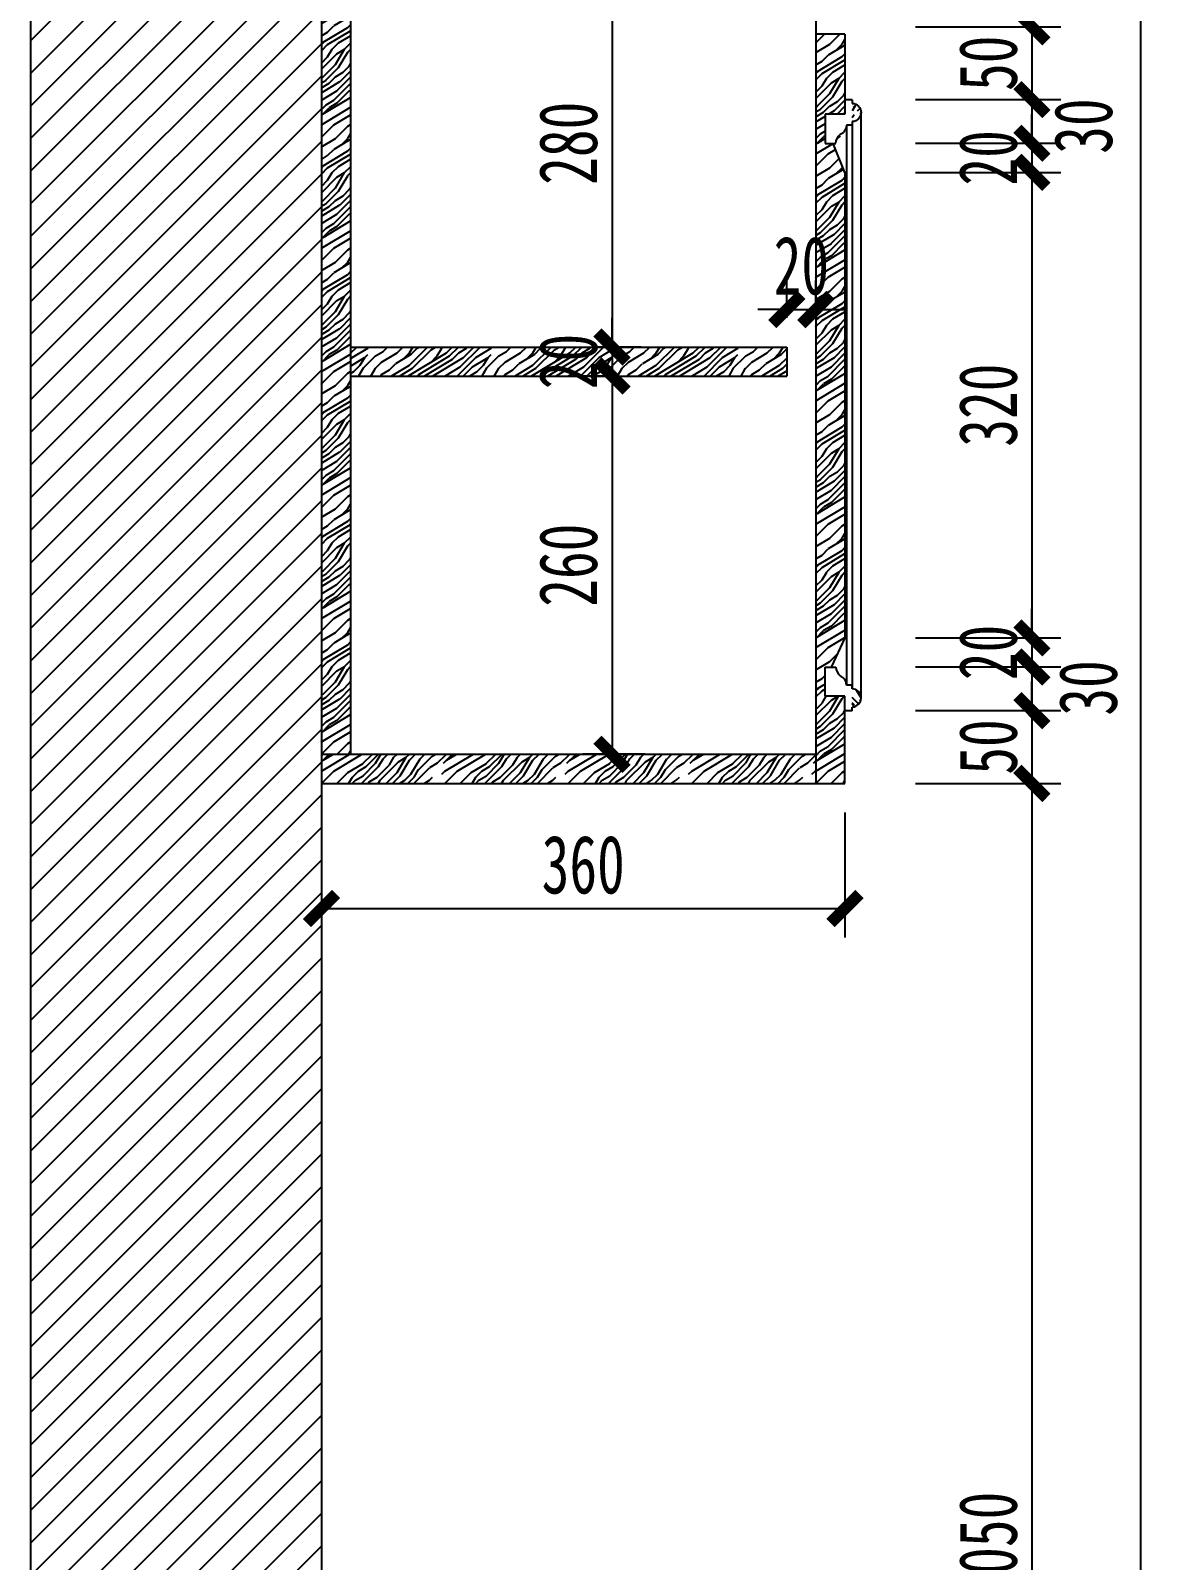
# Model space of a CAD drawing. Header units: millimetres. Extents: x 3104083 to 3173399, y -3165492 to -3044687.
# Drawn here: x 3141742 to 3142525, y -3049463 to -3048411 of the extents above; entities that cross this region are included whole.
import ezdxf

# ---------------------------------------------------------------- set-up
doc = ezdxf.new("R2010")
doc.units = ezdxf.units.MM
doc.header["$LTSCALE"] = 500
doc.header["$MEASUREMENT"] = 0
doc.header["$PDMODE"] = 2
doc.linetypes.add('AUDIT_D_050706142524-0', pattern=[0])
doc.layers.get('0').update_dxf_attribs({"linetype": 'CONTINUOUS'})
doc.layers.get('DEFPOINTS').update_dxf_attribs({"linetype": 'CONTINUOUS'})
for name, color, linetype in [('A-土建墙（含管井、立管）', 6, 'CONTINUOUS'), ('D-节点填充', 250, 'CONTINUOUS'), ('D-造型粗线', 4, 'CONTINUOUS'), ('D-造型细线', 146, 'CONTINUOUS'), ('E-立面造型线', 3, 'CONTINUOUS'), ('IDT-35Heavy', 100, 'CONTINUOUS'), ('IDT-HATCH', 250, 'AUDIT_D_050706142524-0'), ('W-尺寸', 5, 'CONTINUOUS')]:
    doc.layers.add(name, color=color, linetype=linetype)
doc.styles.add('DIM', font='SimSun.ttf', dxfattribs={"width": 0.7})
doc.dimstyles.new('20', dxfattribs={"dimscale": 20, "dimtxt": 2, "dimasz": 1, "dimexe": 1, "dimexo": 1, "dimgap": 0.5, "dimtad": 1, "dimdec": 0, "dimzin": 0, "dimdsep": 46, "dimtxsty": 'DIM', "dimblk": 'ARCHTICK', "dimcen": 0, "dimclrd": 5, "dimclre": 5, "dimclrt": 35, "dimadec": 0, "dimazin": 0, "dimtfac": 0.5, "dimtdec": 0, "dimtix": 1, "dimtmove": 2, "dimatfit": 2, "dimldrblk": 'A', "dimfxl": 0, "dimtolj": 1, "dimtzin": 0, "dimlwd": -1, "dimlwe": -1, "dimarcsym": 0})

# ---------------------------------------------------------------- blocks, each defined once
blk = doc.blocks.new('mx11')
at = {"layer": 'IDT-HATCH'}
h = blk.add_hatch(dxfattribs=at)
h.set_pattern_fill('木纹02', color=256, scale=25, angle=45, style=0, pattern_type=2)
h.set_pattern_definition([(225, (-100996.08, -23599.03), (35.35534, -35.35534), [10, -15, 5, -20]), (225, (-101019.946, -23624.664), (35.35534, -35.35534), [10, -40]), (225, (-101014.643, -23622.897), (35.35534, -35.35534), [5, -45]), (225, (-100994.313, -23604.335), (35.35534, -35.35534), [2.5, -35, 2.5, -10]), (225, (-101004.92, -23618.477), (35.35534, -35.35534), [10, -15, 2.5, -22.5]), (225, (-100995.197, -23610.52), (35.35534, -35.35534), [7.5, -42.5]), (225, (-101003.15, -23620.245), (35.35534, -35.35534), [15, -35]), (225, (-100991.66, -23610.52), (35.35534, -35.35534), [10, -40]), (225, (-101004.92, -23625.55), (35.35534, -35.35534), [25, -25]), (225, (-100992.546, -23616.71), (35.35534, -35.35534), [5, -15, 10, -20]), (225, (-101016.41, -23642.34), (35.35534, -35.35534), [10, -40]), (225, (-101008.455, -23636.155), (35.35534, -35.35534), [5, -45]), (225, (-101000.5, -23629.97), (35.35534, -35.35534), [5, -45]), (225, (-100981.94, -23613.174), (35.35534, -35.35534), [10, -40]), (225, (-100998.733, -23631.735), (35.35534, -35.35534), [10, -40]), (225, (-100996.965, -23633.503), (35.35534, -35.35534), [10, -10, 10, -20]), (225, (-100988.126, -23628.2), (35.35534, -35.35534), [5, -25, 10, -10]), (225, (-100994.313, -23636.155), (35.35534, -35.35534), [15, -35]), (225, (-100992.546, -23637.923), (35.35534, -35.35534), [10, -40]), (225, (-100977.52, -23624.664), (35.35534, -35.35534), [15, -20, 5, -10]), (225, (-100975.75, -23626.43), (35.35534, -35.35534), [25, -25]), (225, (-100996.08, -23648.53), (35.35534, -35.35534), [5, -45]), (225, (-100984.59, -23638.807), (35.35534, -35.35534), [10, -40]), (225, (-100976.636, -23632.62), (35.35534, -35.35534), [5, -20, 5, -20]), (225, (-100972.216, -23629.97), (35.35534, -35.35534), [5, -15, 10, -20]), (225, (-100978.403, -23637.923), (35.35534, -35.35534), [5, -25, 5, -15]), (225, (-100984.59, -23645.88), (35.35534, -35.35534), [15, -35]), (225, (-100968.68, -23633.503), (35.35534, -35.35534), [10, -40]), (225, (-100985.475, -23652.065), (35.35534, -35.35534), [5, -45]), (225, (-100991.66, -23660.02), (35.35534, -35.35534), [5, -45]), (239.0362, (-101018.178, -23626.432), (-35.3553605, -35.3553154), [5.15, -201.005275]), (239.0362, (-101013.759, -23637.923), (-35.3553605, -35.3553154), [5.15, -201.005275]), (239.0362, (-100989.01, -23655.6), (-35.3553605, -35.3553154), [5.15, -201.005275]), (239.0362, (-100991.662, -23631.735), (-35.3553605, -35.3553154), [5.15, -201.005275]), (239.0362, (-100993.43, -23644.11), (-35.3553605, -35.3553154), [5.15, -201.005275]), (239.0362, (-100999.617, -23644.994), (-35.3553605, -35.3553154), [5.15, -201.005275]), (239.0362, (-100975.752, -23633.503), (-35.3553605, -35.3553154), [5.15, -201.005275]), (239.0362, (-100991.662, -23645.878), (-35.3553605, -35.3553154), [5.15, -201.005275]), (239.0362, (-101011.991, -23639.69), (-35.3553605, -35.3553154), [10.3, -195.855275]), (239.0362, (-101005.804, -23638.807), (-35.3553605, -35.3553154), [10.3, -195.855275]), (239.0362, (-101004.036, -23640.574), (-35.3553605, -35.3553154), [10.3, -195.855275]), (30.9638, (-101004.92, -23618.477), (35.3553154, 35.3553605), [5.15, -10.3, 5.15, -185.555275]), (30.9638, (-100992.546, -23616.71), (35.3553154, 35.3553605), [5.15, -201.005275]), (30.9638, (-100976.636, -23632.619), (35.3553154, 35.3553605), [10.3, -195.855275]), (59.0362, (-101019.946, -23624.664), (35.3553605, 35.3553154), [5.15, -201.005275]), (210.9638, (-101027.017, -23631.735), (-35.3553154, -35.3553605), [5.15, -201.005275]), (210.9638, (-101004.036, -23633.503), (-35.3553154, -35.3553605), [5.15, -201.005275]), (210.9638, (-101004.92, -23646.762), (-35.3553154, -35.3553605), [5.15, -201.005275]), (210.9638, (-100988.126, -23635.271), (-35.3553154, -35.3553605), [5.15, -201.005275]), (210.9638, (-100980.171, -23636.155), (-35.3553154, -35.3553605), [5.15, -201.005275]), (210.9638, (-100981.939, -23641.458), (-35.3553154, -35.3553605), [5.15, -201.005275]), (210.9638, (-100988.126, -23635.271), (-35.3553154, -35.3553605), [5.15, -201.005275]), (210.9638, (-100993.43, -23651.181), (-35.3553154, -35.3553605), [20.6, -185.555275]), (210.9638, (-100996.081, -23606.103), (-35.3553154, -35.3553605), [20.6, -185.555275]), (210.9638, (-100996.965, -23612.29), (-35.3553154, -35.3553605), [20.6, -185.555275]), (210.9638, (-100998.733, -23617.593), (-35.3553154, -35.3553605), [5.15, -10.3, 10.3, -180.405275]), (210.9638, (-100996.081, -23620.245), (-35.3553154, -35.3553605), [10.3, -10.3, 10.3, -175.255275]), (210.9638, (-100989.01, -23620.245), (-35.3553154, -35.3553605), [20.6, -185.555275]), (210.9638, (-100982.823, -23619.361), (-35.3553154, -35.3553605), [20.6, -185.555275]), (210.9638, (-100981.055, -23621.129), (-35.3553154, -35.3553605), [20.6, -185.555275]), (210.9638, (-100995.197, -23656.484), (-35.3553154, -35.3553605), [5.15, -201.005275]), (210.9638, (-100995.197, -23663.555), (-35.3553154, -35.3553605), [10.3, -195.855275]), (210.9638, (-100975.752, -23640.574), (-35.3553154, -35.3553605), [10.3, -195.855275]), (210.9638, (-101003.152, -23606.103), (-35.3553154, -35.3553605), [20.6, -185.555275]), (210.9638, (-100999.617, -23652.065), (-35.3553154, -35.3553605), [15.45, -190.705275]), (210.9638, (-101005.804, -23652.949), (-35.3553154, -35.3553605), [30.9, -175.255275])])
edge = h.paths.add_edge_path()
edge.add_line((0, 12.6), (0, -0.9))
edge = h.paths.add_edge_path()
edge.add_arc((-8.3, 8.5), 5.15, 94.9244, 139.3329, ccw=False)
edge = h.paths.add_edge_path()
edge.add_line((0, -0.9), (-20, -0.9))
edge = h.paths.add_edge_path(flags=16)
edge.add_line((-19.2, 6.5), (-20, 6.4))
edge = h.paths.add_edge_path()
edge.add_line((-20, -0.9), (-20, 6.4))
edge = h.paths.add_edge_path()
edge.add_arc((-20.3, 14.7), 8.27, 272.3636, 326.2669, ccw=False)
edge = h.paths.add_edge_path()
edge.add_arc((38.6, -25.5), 63.1, 143.7126, 145.6801)
edge = h.paths.add_edge_path()
edge.add_line((10, 12.6), (0, 12.6))
edge = h.paths.add_edge_path()
edge.add_arc((1.2, 17.4), 6.26, 2.3388, 177.6612, ccw=False)
edge = h.paths.add_edge_path()
edge.add_line((-5, 17.6), (-8.8, 17.6))
edge = h.paths.add_edge_path()
edge.add_line((-8.8, 17.6), (-8.8, 13.6))
edge = h.paths.add_edge_path()
edge.add_line((10, 17.6), (10, 12.6))
edge = h.paths.add_edge_path()
edge.add_line((10, 17.6), (7.5, 17.6))
at = {"layer": 'IDT-35Heavy'}
for p, q in [((-5, 17.6), (-7.5, 17.6)), ((-7.5, 17.6), (-7.5, 13.6)), ((0, 12.6), (0, -0.9)), ((10, 12.6), (0, 12.6)), ((10, 17.6), (7.5, 17.6)), ((10, 17.6), (10, 12.6)), ((-20, -0.9), (-20, 6.4)), ((0, -0.9), (-20, -0.9))]:
    blk.add_line(p, q, dxfattribs=at)
for centre, radius, start, end in [((1.2, 17.4), 6.26, 2.3383, 177.6617), ((-95.1, 67.5), 99.8, 324.4029, 325.8996), ((-7.9, 7.6), 6.01, 86.2037, 139.2096), ((-20.3, 14.7), 8.29, 272.2828, 320.4186)]:
    blk.add_arc(centre, radius, start, end, dxfattribs=at)
blk = doc.blocks.new('_ArchTick')
at = {"color": 0, "linetype": 'ByBlock', "const_width": 0.4}
blk.add_lwpolyline([(-0.5, -0.5), (0.5, 0.5)], dxfattribs=at)
blk = doc.blocks.new('*D1083')
at = {"layer": 'DEFPOINTS', "color": 0, "ltscale": 100}
for p in [(3142306, -3048328.5), (3142309.4, -3048408.5), (3142430.9, -3048408.5)]:
    blk.add_point(p, dxfattribs=at)
at = {"layer": 'W-尺寸', "color": 5, "ltscale": 100}
for p, q in [((3142350.9, -3048328.5), (3142450.9, -3048328.5)), ((3142430.9, -3048328.5), (3142430.9, -3048408.5)), ((3142350.9, -3048408.5), (3142450.9, -3048408.5))]:
    blk.add_line(p, q, dxfattribs=at)
at = {"layer": 'W-尺寸', "color": 5, "ltscale": 100, "xscale": 20, "yscale": 20, "zscale": 20}
for p, rotation in [((3142430.9, -3048328.5), 90), ((3142430.9, -3048408.5), 270)]:
    blk.add_blockref('_ArchTick', p, dxfattribs=dict(at, rotation=rotation))
at = {"layer": 'W-尺寸', "color": 35, "ltscale": 100, "insert": (3142400.9, -3048368.5), "char_height": 40, "attachment_point": 5, "rotation": 90, "style": 'DIM'}
blk.add_mtext('\\A1;80', dxfattribs=at)
blk = doc.blocks.new('A')
for p, q in [((-1.435, 1.148), (-1.09, 1.437)), ((-1.435, 1.148), (-0.369, 0)), ((-1.09, 1.437), (0, 0)), ((-0.369, 0), (-2.127, 0)), ((-1.435, -1.148), (-0.369, 0)), ((-1.09, -1.437), (0, 0)), ((-1.435, -1.148), (-1.09, -1.437))]:
    blk.add_line(p, q)
for points in [[(-1.435, 1.148), (-1.09, 1.437), (-0.369, 0), (0, 0)], [(-1.435, -1.148), (-1.09, -1.437), (-0.369, 0), (0, 0)]]:
    blk.add_solid(points)
blk = doc.blocks.new('*D1084')
at = {"layer": 'DEFPOINTS', "color": 0, "ltscale": 100}
for p in [(3142309.4, -3048408.5), (3142302.4, -3048458.5), (3142430.9, -3048458.5)]:
    blk.add_point(p, dxfattribs=at)
at = {"layer": 'W-尺寸', "color": 5, "ltscale": 100}
for p, q in [((3142430.9, -3048408.5), (3142430.9, -3048388.5)), ((3142350.9, -3048408.5), (3142450.9, -3048408.5)), ((3142430.9, -3048408.5), (3142430.9, -3048458.5)), ((3142350.9, -3048458.5), (3142450.9, -3048458.5)), ((3142430.9, -3048458.5), (3142430.9, -3048478.5))]:
    blk.add_line(p, q, dxfattribs=at)
at = {"layer": 'W-尺寸', "color": 5, "ltscale": 100, "xscale": 20, "yscale": 20, "zscale": 20}
for p, rotation in [((3142430.9, -3048408.5), 270), ((3142430.9, -3048458.5), 90)]:
    blk.add_blockref('_ArchTick', p, dxfattribs=dict(at, rotation=rotation))
at = {"layer": 'W-尺寸', "color": 35, "ltscale": 100, "insert": (3142400.9, -3048433.5), "char_height": 40, "attachment_point": 5, "rotation": 90, "style": 'DIM'}
blk.add_mtext('\\A1;50', dxfattribs=at)
blk = doc.blocks.new('*D1085')
at = {"layer": 'DEFPOINTS', "color": 0, "ltscale": 100}
for p in [(3142302.4, -3048458.5), (3142296.2, -3048488.5), (3142430.9, -3048488.5)]:
    blk.add_point(p, dxfattribs=at)
at = {"layer": 'W-尺寸', "color": 5, "ltscale": 100}
for p, q in [((3142350.9, -3048458.5), (3142450.9, -3048458.5)), ((3142430.9, -3048458.5), (3142430.9, -3048488.5)), ((3142350.9, -3048488.5), (3142450.9, -3048488.5))]:
    blk.add_line(p, q, dxfattribs=at)
at = {"layer": 'W-尺寸', "color": 5, "ltscale": 100, "xscale": 20, "yscale": 20, "zscale": 20}
for p, rotation in [((3142430.9, -3048458.5), 90), ((3142430.9, -3048488.5), 270)]:
    blk.add_blockref('_ArchTick', p, dxfattribs=dict(at, rotation=rotation))
at = {"layer": 'W-尺寸', "color": 35, "ltscale": 100, "insert": (3142466.4, -3048476.7), "char_height": 40, "attachment_point": 5, "rotation": 90, "style": 'DIM'}
blk.add_mtext('\\A1;30', dxfattribs=at)
blk = doc.blocks.new('*D1086')
at = {"layer": 'DEFPOINTS', "color": 0, "ltscale": 100}
for p in [(3142296.2, -3048488.5), (3142302.4, -3048508.5), (3142430.9, -3048508.5)]:
    blk.add_point(p, dxfattribs=at)
at = {"layer": 'W-尺寸', "color": 5, "ltscale": 100}
for p, q in [((3142430.9, -3048488.5), (3142430.9, -3048468.5)), ((3142350.9, -3048488.5), (3142450.9, -3048488.5)), ((3142430.9, -3048488.5), (3142430.9, -3048508.5)), ((3142350.9, -3048508.5), (3142450.9, -3048508.5)), ((3142430.9, -3048508.5), (3142430.9, -3048528.5))]:
    blk.add_line(p, q, dxfattribs=at)
at = {"layer": 'W-尺寸', "color": 5, "ltscale": 100, "xscale": 20, "yscale": 20, "zscale": 20}
for p, rotation in [((3142430.9, -3048488.5), 270), ((3142430.9, -3048508.5), 90)]:
    blk.add_blockref('_ArchTick', p, dxfattribs=dict(at, rotation=rotation))
at = {"layer": 'W-尺寸', "color": 35, "ltscale": 100, "insert": (3142400.9, -3048498.5), "char_height": 40, "attachment_point": 5, "rotation": 90, "style": 'DIM'}
blk.add_mtext('\\A1;20', dxfattribs=at)
blk = doc.blocks.new('*D1087')
at = {"layer": 'DEFPOINTS', "color": 0, "ltscale": 100}
for p in [(3142302.4, -3048508.5), (3142302.4, -3048828.5), (3142430.9, -3048828.5)]:
    blk.add_point(p, dxfattribs=at)
at = {"layer": 'W-尺寸', "color": 5, "ltscale": 100}
for p, q in [((3142350.9, -3048508.5), (3142450.9, -3048508.5)), ((3142430.9, -3048508.5), (3142430.9, -3048828.5)), ((3142350.9, -3048828.5), (3142450.9, -3048828.5))]:
    blk.add_line(p, q, dxfattribs=at)
at = {"layer": 'W-尺寸', "color": 5, "ltscale": 100, "xscale": 20, "yscale": 20, "zscale": 20}
for p, rotation in [((3142430.9, -3048508.5), 90), ((3142430.9, -3048828.5), 270)]:
    blk.add_blockref('_ArchTick', p, dxfattribs=dict(at, rotation=rotation))
at = {"layer": 'W-尺寸', "color": 35, "ltscale": 100, "insert": (3142400.9, -3048668.5), "char_height": 40, "attachment_point": 5, "rotation": 90, "style": 'DIM'}
blk.add_mtext('\\A1;320', dxfattribs=at)
blk = doc.blocks.new('*D1088')
at = {"layer": 'DEFPOINTS', "color": 0, "ltscale": 100}
for p in [(3142302.4, -3048828.5), (3142288.9, -3048848.5), (3142430.9, -3048848.5)]:
    blk.add_point(p, dxfattribs=at)
at = {"layer": 'W-尺寸', "color": 5, "ltscale": 100}
for p, q in [((3142430.9, -3048828.5), (3142430.9, -3048808.5)), ((3142350.9, -3048828.5), (3142450.9, -3048828.5)), ((3142430.9, -3048828.5), (3142430.9, -3048848.5)), ((3142350.9, -3048848.5), (3142450.9, -3048848.5)), ((3142430.9, -3048848.5), (3142430.9, -3048868.5))]:
    blk.add_line(p, q, dxfattribs=at)
at = {"layer": 'W-尺寸', "color": 5, "ltscale": 100, "xscale": 20, "yscale": 20, "zscale": 20}
for p, rotation in [((3142430.9, -3048828.5), 270), ((3142430.9, -3048848.5), 90)]:
    blk.add_blockref('_ArchTick', p, dxfattribs=dict(at, rotation=rotation))
at = {"layer": 'W-尺寸', "color": 35, "ltscale": 100, "insert": (3142400.9, -3048838.5), "char_height": 40, "attachment_point": 5, "rotation": 90, "style": 'DIM'}
blk.add_mtext('\\A1;20', dxfattribs=at)
blk = doc.blocks.new('*D1089')
at = {"layer": 'DEFPOINTS', "color": 0, "ltscale": 100}
for p in [(3142288.9, -3048848.5), (3142302.4, -3048878.5), (3142430.9, -3048878.5)]:
    blk.add_point(p, dxfattribs=at)
at = {"layer": 'W-尺寸', "color": 5, "ltscale": 100}
for p, q in [((3142350.9, -3048848.5), (3142450.9, -3048848.5)), ((3142430.9, -3048848.5), (3142430.9, -3048878.5)), ((3142350.9, -3048878.5), (3142450.9, -3048878.5))]:
    blk.add_line(p, q, dxfattribs=at)
at = {"layer": 'W-尺寸', "color": 5, "ltscale": 100, "xscale": 20, "yscale": 20, "zscale": 20}
for p, rotation in [((3142430.9, -3048848.5), 90), ((3142430.9, -3048878.5), 270)]:
    blk.add_blockref('_ArchTick', p, dxfattribs=dict(at, rotation=rotation))
at = {"layer": 'W-尺寸', "color": 35, "ltscale": 100, "insert": (3142469.7, -3048862.9), "char_height": 40, "attachment_point": 5, "rotation": 90, "style": 'DIM'}
blk.add_mtext('\\A1;30', dxfattribs=at)
blk = doc.blocks.new('*D1090')
at = {"layer": 'DEFPOINTS', "color": 0, "ltscale": 100}
for p in [(3142302.4, -3048878.5), (3142302.4, -3048928.5), (3142430.9, -3048928.5)]:
    blk.add_point(p, dxfattribs=at)
at = {"layer": 'W-尺寸', "color": 5, "ltscale": 100}
for p, q in [((3142430.9, -3048878.5), (3142430.9, -3048858.5)), ((3142350.9, -3048878.5), (3142450.9, -3048878.5)), ((3142430.9, -3048878.5), (3142430.9, -3048928.5)), ((3142350.9, -3048928.5), (3142450.9, -3048928.5)), ((3142430.9, -3048928.5), (3142430.9, -3048948.5))]:
    blk.add_line(p, q, dxfattribs=at)
at = {"layer": 'W-尺寸', "color": 5, "ltscale": 100, "xscale": 20, "yscale": 20, "zscale": 20}
for p, rotation in [((3142430.9, -3048878.5), 270), ((3142430.9, -3048928.5), 90)]:
    blk.add_blockref('_ArchTick', p, dxfattribs=dict(at, rotation=rotation))
at = {"layer": 'W-尺寸', "color": 35, "ltscale": 100, "insert": (3142400.9, -3048903.5), "char_height": 40, "attachment_point": 5, "rotation": 90, "style": 'DIM'}
blk.add_mtext('\\A1;50', dxfattribs=at)
blk = doc.blocks.new('*D1091')
at = {"layer": 'DEFPOINTS', "color": 0, "ltscale": 100}
for p in [(3142302.4, -3048928.5), (3142257.6, -3049978.5), (3142430.9, -3049978.5)]:
    blk.add_point(p, dxfattribs=at)
at = {"layer": 'W-尺寸', "color": 5, "ltscale": 100}
for p, q in [((3142350.9, -3048928.5), (3142450.9, -3048928.5)), ((3142430.9, -3048928.5), (3142430.9, -3049978.5)), ((3142350.9, -3049978.5), (3142450.9, -3049978.5))]:
    blk.add_line(p, q, dxfattribs=at)
at = {"layer": 'W-尺寸', "color": 5, "ltscale": 100, "xscale": 20, "yscale": 20, "zscale": 20}
for p, rotation in [((3142430.9, -3048928.5), 90), ((3142430.9, -3049978.5), 270)]:
    blk.add_blockref('_ArchTick', p, dxfattribs=dict(at, rotation=rotation))
at = {"layer": 'W-尺寸', "color": 35, "ltscale": 100, "insert": (3142400.9, -3049453.5), "char_height": 40, "attachment_point": 5, "rotation": 90, "style": 'DIM'}
blk.add_mtext('\\A1;1050', dxfattribs=at)
blk = doc.blocks.new('*D1100')
at = {"layer": 'DEFPOINTS', "color": 0, "ltscale": 100}
for p in [(3142102.7, -3048348.5), (3142112.4, -3048628.5), (3142142.2, -3048628.5)]:
    blk.add_point(p, dxfattribs=at)
at = {"layer": 'W-尺寸', "color": 5, "ltscale": 100}
for p, q in [((3142122.7, -3048348.5), (3142162.2, -3048348.5)), ((3142142.2, -3048348.5), (3142142.2, -3048628.5)), ((3142132.4, -3048628.5), (3142162.2, -3048628.5))]:
    blk.add_line(p, q, dxfattribs=at)
at = {"layer": 'W-尺寸', "color": 5, "ltscale": 100, "xscale": 20, "yscale": 20, "zscale": 20}
for p, rotation in [((3142142.2, -3048348.5), 90), ((3142142.2, -3048628.5), 270)]:
    blk.add_blockref('_ArchTick', p, dxfattribs=dict(at, rotation=rotation))
at = {"layer": 'W-尺寸', "color": 35, "ltscale": 100, "insert": (3142112.2, -3048488.5), "char_height": 40, "attachment_point": 5, "rotation": 90, "style": 'DIM'}
blk.add_mtext('\\A1;280', dxfattribs=at)
blk = doc.blocks.new('*D1101')
at = {"layer": 'DEFPOINTS', "color": 0, "ltscale": 100}
for p in [(3142112.4, -3048628.5), (3142142.2, -3048648.5), (3142154.9, -3048648.5)]:
    blk.add_point(p, dxfattribs=at)
at = {"layer": 'W-尺寸', "color": 5, "ltscale": 100}
for p, q in [((3142142.2, -3048628.5), (3142142.2, -3048608.5)), ((3142132.4, -3048628.5), (3142162.2, -3048628.5)), ((3142142.2, -3048628.5), (3142142.2, -3048648.5)), ((3142142.2, -3048648.5), (3142122.2, -3048648.5)), ((3142142.2, -3048648.5), (3142142.2, -3048668.5))]:
    blk.add_line(p, q, dxfattribs=at)
at = {"layer": 'W-尺寸', "color": 5, "ltscale": 100, "xscale": 20, "yscale": 20, "zscale": 20}
for p, rotation in [((3142142.2, -3048628.5), 270), ((3142142.2, -3048648.5), 90)]:
    blk.add_blockref('_ArchTick', p, dxfattribs=dict(at, rotation=rotation))
at = {"layer": 'W-尺寸', "color": 35, "ltscale": 100, "insert": (3142112.2, -3048638.5), "char_height": 40, "attachment_point": 5, "rotation": 90, "style": 'DIM'}
blk.add_mtext('\\A1;20', dxfattribs=at)
blk = doc.blocks.new('*D1102')
at = {"layer": 'DEFPOINTS', "color": 0, "ltscale": 100}
for p in [(3142154.9, -3048648.5), (3142142.2, -3048908.5), (3142185.1, -3048908.5)]:
    blk.add_point(p, dxfattribs=at)
at = {"layer": 'W-尺寸', "color": 5, "ltscale": 100}
for p, q in [((3142142.2, -3048648.5), (3142122.2, -3048648.5)), ((3142142.2, -3048648.5), (3142142.2, -3048908.5)), ((3142165.1, -3048908.5), (3142122.2, -3048908.5))]:
    blk.add_line(p, q, dxfattribs=at)
at = {"layer": 'W-尺寸', "color": 5, "ltscale": 100, "xscale": 20, "yscale": 20, "zscale": 20}
for p, rotation in [((3142142.2, -3048648.5), 90), ((3142142.2, -3048908.5), 270)]:
    blk.add_blockref('_ArchTick', p, dxfattribs=dict(at, rotation=rotation))
at = {"layer": 'W-尺寸', "color": 35, "ltscale": 100, "insert": (3142112.2, -3048778.5), "char_height": 40, "attachment_point": 5, "rotation": 90, "style": 'DIM'}
blk.add_mtext('\\A1;260', dxfattribs=at)
blk = doc.blocks.new('*D1103')
at = {"layer": 'DEFPOINTS', "color": 0, "ltscale": 100}
for p in [(3142282.4, -3048602.8), (3142262.4, -3048628.5), (3142282.4, -3048628.5)]:
    blk.add_point(p, dxfattribs=at)
at = {"layer": 'W-尺寸', "color": 5, "ltscale": 100}
for p, q in [((3142262.4, -3048608.5), (3142262.4, -3048582.8)), ((3142282.4, -3048608.5), (3142282.4, -3048582.8)), ((3142262.4, -3048602.8), (3142242.4, -3048602.8)), ((3142262.4, -3048602.8), (3142282.4, -3048602.8)), ((3142282.4, -3048602.8), (3142302.4, -3048602.8))]:
    blk.add_line(p, q, dxfattribs=at)
at = {"layer": 'W-尺寸', "color": 5, "ltscale": 100, "xscale": 20, "yscale": 20, "zscale": 20}
blk.add_blockref('_ArchTick', (3142262.4, -3048602.8), dxfattribs=at)
at = {"layer": 'W-尺寸', "color": 5, "ltscale": 100, "xscale": 20, "yscale": 20, "zscale": 20, "rotation": 180}
blk.add_blockref('_ArchTick', (3142282.4, -3048602.8), dxfattribs=at)
at = {"layer": 'W-尺寸', "color": 35, "ltscale": 100, "insert": (3142272.4, -3048572.8), "char_height": 40, "attachment_point": 5, "style": 'DIM'}
blk.add_mtext('\\A1;20', dxfattribs=at)
blk = doc.blocks.new('*D1104')
at = {"layer": 'DEFPOINTS', "color": 0, "ltscale": 100}
for p in [(3141942.4, -3048928.5), (3142302.4, -3048928.5), (3142302.4, -3049014.5)]:
    blk.add_point(p, dxfattribs=at)
at = {"layer": 'W-尺寸', "color": 5, "ltscale": 100}
for p, q in [((3141942.4, -3048948.5), (3141942.4, -3049034.5)), ((3142302.4, -3048948.5), (3142302.4, -3049034.5)), ((3141942.4, -3049014.5), (3142302.4, -3049014.5))]:
    blk.add_line(p, q, dxfattribs=at)
at = {"layer": 'W-尺寸', "color": 5, "ltscale": 100, "xscale": 20, "yscale": 20, "zscale": 20, "rotation": 180}
blk.add_blockref('_ArchTick', (3141942.4, -3049014.5), dxfattribs=at)
at = {"layer": 'W-尺寸', "color": 5, "ltscale": 100, "xscale": 20, "yscale": 20, "zscale": 20}
blk.add_blockref('_ArchTick', (3142302.4, -3049014.5), dxfattribs=at)
at = {"layer": 'W-尺寸', "color": 35, "ltscale": 100, "insert": (3142122.4, -3048984.5), "char_height": 40, "attachment_point": 5, "style": 'DIM'}
blk.add_mtext('\\A1;360', dxfattribs=at)
blk = doc.blocks.new('*D1113')
at = {"layer": 'DEFPOINTS', "color": 0, "ltscale": 100}
for p in [(3142350.9, -3048328.5), (3142362.4, -3050778.5), (3142505.5, -3050778.5)]:
    blk.add_point(p, dxfattribs=at)
at = {"layer": 'W-尺寸', "color": 5, "ltscale": 100}
for p, q in [((3142425.5, -3048328.5), (3142525.5, -3048328.5)), ((3142505.5, -3048328.5), (3142505.5, -3050778.5)), ((3142425.5, -3050778.5), (3142525.5, -3050778.5))]:
    blk.add_line(p, q, dxfattribs=at)
at = {"layer": 'W-尺寸', "color": 5, "ltscale": 100, "xscale": 20, "yscale": 20, "zscale": 20}
for p, rotation in [((3142505.5, -3048328.5), 90), ((3142505.5, -3050778.5), 270)]:
    blk.add_blockref('_ArchTick', p, dxfattribs=dict(at, rotation=rotation))
at = {"layer": 'W-尺寸', "color": 35, "ltscale": 100, "insert": (3142475.5, -3049553.5), "char_height": 40, "attachment_point": 5, "rotation": 90, "style": 'DIM'}
blk.add_mtext('\\A1;2450', dxfattribs=at)

msp = doc.modelspace()

# ---------------------------------------------------------------- hatches: boundary and pattern name
at = {"layer": 'D-节点填充', "ltscale": 0.15}
h = msp.add_hatch(dxfattribs=at)
h.set_pattern_fill('ANSI31', color=256, scale=5, style=0)
h.set_pattern_definition([(45, (3138750.58, -3048558.548), (-11.22532, 11.22532), [])])
h.paths.add_polyline_path([(3141942.381, -3048078.548), (3141742.381, -3048078.548), (3141742.381, -3050828.548), (3141942.381, -3050828.548)])
h = msp.add_hatch(dxfattribs=at)
h.set_pattern_fill('FB木纹中SC300', color=256, scale=15, angle=45, style=0, pattern_type=2)
h.set_pattern_definition([(45, (3141942.38, -3048908.55), (-42.4264, 42.4264), [12, -18, 6, -24]), (45, (3141971.02, -3048877.79), (-42.4264, 42.4264), [12, -48]), (45, (3141964.654, -3048879.91), (-42.4264, 42.4264), [6, -54]), (45, (3141940.26, -3048902.184), (-42.4264, 42.4264), [3, -42, 3, -12]), (45, (3141952.99, -3048885.213), (-42.4264, 42.4264), [12, -18, 3, -27]), (45, (3141941.32, -3048894.76), (-42.4264, 42.4264), [9, -51]), (45, (3141950.866, -3048883.09), (-42.4264, 42.4264), [18, -42]), (45, (3141937.08, -3048894.76), (-42.4264, 42.4264), [12, -48]), (45, (3141952.99, -3048876.73), (-42.4264, 42.4264), [30, -30]), (45, (3141938.14, -3048887.334), (-42.4264, 42.4264), [6, -18, 12, -24]), (45, (3141966.776, -3048856.575), (-42.4264, 42.4264), [12, -48]), (45, (3141957.23, -3048864), (-42.4264, 42.4264), [6, -54]), (45, (3141947.684, -3048871.425), (-42.4264, 42.4264), [6, -54]), (45, (3141925.41, -3048891.58), (-42.4264, 42.4264), [12, -48]), (45, (3141945.56, -3048869.303), (-42.4264, 42.4264), [12, -48]), (45, (3141943.44, -3048867.18), (-42.4264, 42.4264), [12, -12, 12, -24]), (45, (3141932.835, -3048873.546), (-42.4264, 42.4264), [6, -30, 12, -12]), (45, (3141940.26, -3048864), (-42.4264, 42.4264), [18, -42]), (45, (3141938.14, -3048861.88), (-42.4264, 42.4264), [12, -48]), (45, (3141920.107, -3048877.79), (-42.4264, 42.4264), [18, -24, 6, -12]), (45, (3141917.985, -3048875.67), (-42.4264, 42.4264), [30, -30]), (45, (3141942.38, -3048849.15), (-42.4264, 42.4264), [6, -54]), (45, (3141928.59, -3048860.82), (-42.4264, 42.4264), [12, -48]), (45, (3141919.046, -3048868.24), (-42.4264, 42.4264), [6, -24, 6, -24]), (45, (3141913.74, -3048871.425), (-42.4264, 42.4264), [6, -18, 12, -24]), (45, (3141921.17, -3048861.88), (-42.4264, 42.4264), [6, -30, 6, -18]), (45, (3141928.59, -3048852.33), (-42.4264, 42.4264), [18, -42]), (45, (3141909.5, -3048867.18), (-42.4264, 42.4264), [12, -48]), (45, (3141929.65, -3048844.91), (-42.4264, 42.4264), [6, -54]), (45, (3141937.08, -3048835.36), (-42.4264, 42.4264), [6, -54]), (59.0362, (3141968.897, -3048875.667), (42.4264, 42.4264), [6.18, -241.2063]), (59.0362, (3141963.594, -3048861.879), (42.4264, 42.4264), [6.18, -241.2063]), (59.0362, (3141933.895, -3048840.665), (42.4264, 42.4264), [6.18, -241.2063]), (59.0362, (3141937.077, -3048869.303), (42.4264, 42.4264), [6.18, -241.2063]), (59.0362, (3141939.199, -3048854.454), (42.4264, 42.4264), [6.18, -241.2063]), (59.0362, (3141946.623, -3048853.393), (42.4264, 42.4264), [6.18, -241.2063]), (59.0362, (3141917.985, -3048867.182), (42.4264, 42.4264), [6.18, -241.2063]), (59.0362, (3141937.077, -3048852.333), (42.4264, 42.4264), [6.18, -241.2063]), (59.0362, (3141961.472, -3048859.757), (42.4264, 42.4264), [12.36, -235.0263]), (59.0362, (3141954.048, -3048860.818), (42.4264, 42.4264), [12.36, -235.0263]), (59.0362, (3141951.926, -3048858.697), (42.4264, 42.4264), [12.36, -235.0263]), (210.9638, (3141952.987, -3048885.213), (-42.4264, -42.4264), [6.18, -12.36, 6.18, -222.6663]), (210.9638, (3141938.138, -3048887.334), (-42.4264, -42.4264), [6.18, -241.2063]), (210.9638, (3141919.046, -3048868.243), (-42.4264, -42.4264), [12.36, -235.0263]), (239.0362, (3141971.018, -3048877.789), (-42.4264, -42.4264), [6.18, -241.2063]), (30.9638, (3141979.504, -3048869.303), (42.4264, 42.4264), [6.18, -241.2063]), (30.9638, (3141951.926, -3048867.182), (42.4264, 42.4264), [6.18, -241.2063]), (30.9638, (3141952.987, -3048851.272), (42.4264, 42.4264), [6.18, -241.2063]), (30.9638, (3141932.835, -3048865.06), (42.4264, 42.4264), [6.18, -241.2063]), (30.9638, (3141923.289, -3048864), (42.4264, 42.4264), [6.18, -241.2063]), (30.9638, (3141925.41, -3048857.636), (42.4264, 42.4264), [6.18, -241.2063]), (30.9638, (3141932.835, -3048865.06), (42.4264, 42.4264), [6.18, -241.2063]), (30.9638, (3141939.199, -3048845.969), (42.4264, 42.4264), [24.72, -222.6663]), (30.9638, (3141942.38, -3048900.062), (42.4264, 42.4264), [24.72, -222.6663]), (30.9638, (3141943.441, -3048892.638), (42.4264, 42.4264), [24.72, -222.6663]), (30.9638, (3141945.563, -3048886.274), (42.4264, 42.4264), [6.18, -12.36, 12.36, -216.4863]), (30.9638, (3141942.38, -3048883.092), (42.4264, 42.4264), [12.36, -12.36, 12.36, -210.3063]), (30.9638, (3141933.895, -3048883.092), (42.4264, 42.4264), [24.72, -222.6663]), (30.9638, (3141926.47, -3048884.153), (42.4264, 42.4264), [24.72, -222.6663]), (30.9638, (3141924.35, -3048882.031), (42.4264, 42.4264), [24.72, -222.6663]), (30.9638, (3141941.32, -3048839.605), (42.4264, 42.4264), [6.18, -241.2063]), (30.9638, (3141941.32, -3048831.12), (42.4264, 42.4264), [12.36, -235.0263]), (30.9638, (3141917.985, -3048858.697), (42.4264, 42.4264), [12.36, -235.0263]), (30.9638, (3141950.866, -3048900.062), (42.4264, 42.4264), [24.72, -222.6663]), (30.9638, (3141946.623, -3048844.908), (42.4264, 42.4264), [18.54, -228.8463]), (30.9638, (3141954.048, -3048843.847), (42.4264, 42.4264), [37.08, -210.3063])])
h.paths.add_polyline_path([(3141962.381, -3048348.548), (3141942.381, -3048348.548), (3141942.381, -3048908.548), (3141962.381, -3048908.548)])
h = msp.add_hatch(dxfattribs=at)
h.set_pattern_fill('FB木纹中SC300', color=256, scale=15, angle=45, style=0, pattern_type=2)
h.set_pattern_definition([(45, (3142282.38, -3048928.55), (-42.4264, 42.4264), [12, -18, 6, -24]), (45, (3142311.02, -3048897.79), (-42.4264, 42.4264), [12, -48]), (45, (3142304.654, -3048899.91), (-42.4264, 42.4264), [6, -54]), (45, (3142280.26, -3048922.184), (-42.4264, 42.4264), [3, -42, 3, -12]), (45, (3142292.99, -3048905.213), (-42.4264, 42.4264), [12, -18, 3, -27]), (45, (3142281.32, -3048914.76), (-42.4264, 42.4264), [9, -51]), (45, (3142290.866, -3048903.09), (-42.4264, 42.4264), [18, -42]), (45, (3142277.08, -3048914.76), (-42.4264, 42.4264), [12, -48]), (45, (3142292.99, -3048896.73), (-42.4264, 42.4264), [30, -30]), (45, (3142278.14, -3048907.334), (-42.4264, 42.4264), [6, -18, 12, -24]), (45, (3142306.776, -3048876.575), (-42.4264, 42.4264), [12, -48]), (45, (3142297.23, -3048884), (-42.4264, 42.4264), [6, -54]), (45, (3142287.684, -3048891.425), (-42.4264, 42.4264), [6, -54]), (45, (3142265.41, -3048911.58), (-42.4264, 42.4264), [12, -48]), (45, (3142285.56, -3048889.303), (-42.4264, 42.4264), [12, -48]), (45, (3142283.44, -3048887.18), (-42.4264, 42.4264), [12, -12, 12, -24]), (45, (3142272.835, -3048893.546), (-42.4264, 42.4264), [6, -30, 12, -12]), (45, (3142280.26, -3048884), (-42.4264, 42.4264), [18, -42]), (45, (3142278.14, -3048881.88), (-42.4264, 42.4264), [12, -48]), (45, (3142260.107, -3048897.79), (-42.4264, 42.4264), [18, -24, 6, -12]), (45, (3142257.985, -3048895.67), (-42.4264, 42.4264), [30, -30]), (45, (3142282.38, -3048869.15), (-42.4264, 42.4264), [6, -54]), (45, (3142268.59, -3048880.82), (-42.4264, 42.4264), [12, -48]), (45, (3142259.046, -3048888.24), (-42.4264, 42.4264), [6, -24, 6, -24]), (45, (3142253.74, -3048891.425), (-42.4264, 42.4264), [6, -18, 12, -24]), (45, (3142261.17, -3048881.88), (-42.4264, 42.4264), [6, -30, 6, -18]), (45, (3142268.59, -3048872.33), (-42.4264, 42.4264), [18, -42]), (45, (3142249.5, -3048887.18), (-42.4264, 42.4264), [12, -48]), (45, (3142269.65, -3048864.91), (-42.4264, 42.4264), [6, -54]), (45, (3142277.08, -3048855.36), (-42.4264, 42.4264), [6, -54]), (59.0362, (3142308.897, -3048895.667), (42.4264, 42.4264), [6.18, -241.2063]), (59.0362, (3142303.594, -3048881.879), (42.4264, 42.4264), [6.18, -241.2063]), (59.0362, (3142273.895, -3048860.665), (42.4264, 42.4264), [6.18, -241.2063]), (59.0362, (3142277.077, -3048889.303), (42.4264, 42.4264), [6.18, -241.2063]), (59.0362, (3142279.199, -3048874.454), (42.4264, 42.4264), [6.18, -241.2063]), (59.0362, (3142286.623, -3048873.393), (42.4264, 42.4264), [6.18, -241.2063]), (59.0362, (3142257.985, -3048887.182), (42.4264, 42.4264), [6.18, -241.2063]), (59.0362, (3142277.077, -3048872.333), (42.4264, 42.4264), [6.18, -241.2063]), (59.0362, (3142301.472, -3048879.757), (42.4264, 42.4264), [12.36, -235.0263]), (59.0362, (3142294.048, -3048880.818), (42.4264, 42.4264), [12.36, -235.0263]), (59.0362, (3142291.926, -3048878.697), (42.4264, 42.4264), [12.36, -235.0263]), (210.9638, (3142292.987, -3048905.213), (-42.4264, -42.4264), [6.18, -12.36, 6.18, -222.6663]), (210.9638, (3142278.138, -3048907.334), (-42.4264, -42.4264), [6.18, -241.2063]), (210.9638, (3142259.046, -3048888.243), (-42.4264, -42.4264), [12.36, -235.0263]), (239.0362, (3142311.018, -3048897.789), (-42.4264, -42.4264), [6.18, -241.2063]), (30.9638, (3142319.504, -3048889.303), (42.4264, 42.4264), [6.18, -241.2063]), (30.9638, (3142291.926, -3048887.182), (42.4264, 42.4264), [6.18, -241.2063]), (30.9638, (3142292.987, -3048871.272), (42.4264, 42.4264), [6.18, -241.2063]), (30.9638, (3142272.835, -3048885.06), (42.4264, 42.4264), [6.18, -241.2063]), (30.9638, (3142263.289, -3048884), (42.4264, 42.4264), [6.18, -241.2063]), (30.9638, (3142265.41, -3048877.636), (42.4264, 42.4264), [6.18, -241.2063]), (30.9638, (3142272.835, -3048885.06), (42.4264, 42.4264), [6.18, -241.2063]), (30.9638, (3142279.199, -3048865.969), (42.4264, 42.4264), [24.72, -222.6663]), (30.9638, (3142282.38, -3048920.062), (42.4264, 42.4264), [24.72, -222.6663]), (30.9638, (3142283.441, -3048912.638), (42.4264, 42.4264), [24.72, -222.6663]), (30.9638, (3142285.563, -3048906.274), (42.4264, 42.4264), [6.18, -12.36, 12.36, -216.4863]), (30.9638, (3142282.38, -3048903.092), (42.4264, 42.4264), [12.36, -12.36, 12.36, -210.3063]), (30.9638, (3142273.895, -3048903.092), (42.4264, 42.4264), [24.72, -222.6663]), (30.9638, (3142266.47, -3048904.153), (42.4264, 42.4264), [24.72, -222.6663]), (30.9638, (3142264.35, -3048902.031), (42.4264, 42.4264), [24.72, -222.6663]), (30.9638, (3142281.32, -3048859.605), (42.4264, 42.4264), [6.18, -241.2063]), (30.9638, (3142281.32, -3048851.12), (42.4264, 42.4264), [12.36, -235.0263]), (30.9638, (3142257.985, -3048878.697), (42.4264, 42.4264), [12.36, -235.0263]), (30.9638, (3142290.866, -3048920.062), (42.4264, 42.4264), [24.72, -222.6663]), (30.9638, (3142286.623, -3048864.908), (42.4264, 42.4264), [18.54, -228.8463]), (30.9638, (3142294.048, -3048863.847), (42.4264, 42.4264), [37.08, -210.3063])])
h.paths.add_polyline_path([(3142282.381, -3048928.548), (3142302.381, -3048928.548), (3142302.381, -3048868.548), (3142288.881, -3048868.548), (3142288.881, -3048848.548), (3142292.962, -3048848.548), (3142302.381, -3048828.548), (3142302.381, -3048508.548), (3142294.169, -3048488.548), (3142288.881, -3048488.548), (3142288.881, -3048468.548), (3142302.381, -3048468.548), (3142302.381, -3048458.548), (3142302.381, -3048413.548), (3142282.381, -3048413.548)])
h = msp.add_hatch(dxfattribs=at)
h.set_pattern_fill('FB木纹中SC300', color=256, scale=15, angle=45, style=0, pattern_type=2)
h.set_pattern_definition([(45, (3141942.38, -3048928.55), (-42.4264, 42.4264), [12, -18, 6, -24]), (45, (3141971.02, -3048897.79), (-42.426, 42.426), [12, -48]), (45, (3141964.654, -3048899.91), (-42.426, 42.426), [6, -54]), (45, (3141940.26, -3048922.184), (-42.4264, 42.4264), [3, -42, 3, -12]), (45, (3141952.99, -3048905.213), (-42.426, 42.426), [12, -18, 3, -27]), (45, (3141941.32, -3048914.76), (-42.4264, 42.4264), [9, -51]), (45, (3141950.866, -3048903.09), (-42.426, 42.426), [18, -42]), (45, (3141937.08, -3048914.76), (-42.4264, 42.4264), [12, -48]), (45, (3141952.99, -3048896.73), (-42.426, 42.426), [30, -30]), (45, (3141938.14, -3048907.334), (-42.4264, 42.4264), [6, -18, 12, -24]), (45, (3141966.776, -3048876.575), (-42.426, 42.426), [12, -48]), (45, (3141957.23, -3048884), (-42.426, 42.426), [6, -54]), (45, (3141947.684, -3048891.425), (-42.426, 42.426), [6, -54]), (45, (3141925.41, -3048911.58), (-42.4264, 42.4264), [12, -48]), (45, (3141945.56, -3048889.303), (-42.426, 42.426), [12, -48]), (45, (3141943.44, -3048887.18), (-42.426, 42.426), [12, -12, 12, -24]), (45, (3141932.835, -3048893.546), (-42.426, 42.426), [6, -30, 12, -12]), (45, (3141940.26, -3048884), (-42.426, 42.426), [18, -42]), (45, (3141938.14, -3048881.88), (-42.426, 42.426), [12, -48]), (45, (3141920.107, -3048897.79), (-42.4264, 42.4264), [18, -24, 6, -12]), (45, (3141917.985, -3048895.67), (-42.4264, 42.4264), [30, -30]), (45, (3141942.38, -3048869.15), (-42.426, 42.426), [6, -54]), (45, (3141928.59, -3048880.82), (-42.426, 42.426), [12, -48]), (45, (3141919.046, -3048888.24), (-42.4264, 42.4264), [6, -24, 6, -24]), (45, (3141913.74, -3048891.425), (-42.4264, 42.4264), [6, -18, 12, -24]), (45, (3141921.17, -3048881.88), (-42.426, 42.426), [6, -30, 6, -18]), (45, (3141928.59, -3048872.33), (-42.426, 42.426), [18, -42]), (45, (3141909.5, -3048887.18), (-42.4264, 42.4264), [12, -48]), (45, (3141929.65, -3048864.91), (-42.426, 42.426), [6, -54]), (45, (3141937.08, -3048855.36), (-42.426, 42.426), [6, -54]), (59.0362, (3141968.897, -3048895.667), (42.4264, 42.4264), [6.18, -241.2063]), (59.0362, (3141963.594, -3048881.879), (42.4264, 42.4264), [6.18, -241.2063]), (59.0362, (3141933.895, -3048860.665), (42.4264, 42.4264), [6.18, -241.2063]), (59.0362, (3141937.077, -3048889.303), (42.4264, 42.4264), [6.18, -241.2063]), (59.0362, (3141939.199, -3048874.454), (42.4264, 42.4264), [6.18, -241.2063]), (59.0362, (3141946.623, -3048873.393), (42.4264, 42.4264), [6.18, -241.2063]), (59.0362, (3141917.985, -3048887.182), (42.4264, 42.4264), [6.18, -241.2063]), (59.0362, (3141937.077, -3048872.333), (42.4264, 42.4264), [6.18, -241.2063]), (59.0362, (3141961.472, -3048879.757), (42.4264, 42.4264), [12.36, -235.0263]), (59.0362, (3141954.048, -3048880.818), (42.4264, 42.4264), [12.36, -235.0263]), (59.0362, (3141951.926, -3048878.697), (42.4264, 42.4264), [12.36, -235.0263]), (210.9638, (3141952.987, -3048905.213), (-42.4264, -42.4264), [6.18, -12.36, 6.18, -222.6663]), (210.9638, (3141938.138, -3048907.334), (-42.4264, -42.4264), [6.18, -241.2063]), (210.9638, (3141919.046, -3048888.243), (-42.4264, -42.4264), [12.36, -235.0263]), (239.0362, (3141971.018, -3048897.789), (-42.4264, -42.4264), [6.18, -241.2063]), (30.9638, (3141979.504, -3048889.303), (42.4264, 42.4264), [6.18, -241.2063]), (30.9638, (3141951.926, -3048887.182), (42.4264, 42.4264), [6.18, -241.2063]), (30.9638, (3141952.987, -3048871.272), (42.4264, 42.4264), [6.18, -241.2063]), (30.9638, (3141932.835, -3048885.06), (42.4264, 42.4264), [6.18, -241.2063]), (30.9638, (3141923.289, -3048884), (42.4264, 42.4264), [6.18, -241.2063]), (30.9638, (3141925.41, -3048877.636), (42.4264, 42.4264), [6.18, -241.2063]), (30.9638, (3141932.835, -3048885.06), (42.4264, 42.4264), [6.18, -241.2063]), (30.9638, (3141939.199, -3048865.969), (42.4264, 42.4264), [24.72, -222.6663]), (30.9638, (3141942.38, -3048920.062), (42.4264, 42.4264), [24.72, -222.6663]), (30.9638, (3141943.441, -3048912.638), (42.4264, 42.4264), [24.72, -222.6663]), (30.9638, (3141945.563, -3048906.274), (42.4264, 42.4264), [6.18, -12.36, 12.36, -216.4863]), (30.9638, (3141942.38, -3048903.092), (42.4264, 42.4264), [12.36, -12.36, 12.36, -210.3063]), (30.9638, (3141933.895, -3048903.092), (42.4264, 42.4264), [24.72, -222.6663]), (30.9638, (3141926.47, -3048904.153), (42.4264, 42.4264), [24.72, -222.6663]), (30.9638, (3141924.35, -3048902.031), (42.4264, 42.4264), [24.72, -222.6663]), (30.9638, (3141941.32, -3048859.605), (42.4264, 42.4264), [6.18, -241.2063]), (30.9638, (3141941.32, -3048851.12), (42.4264, 42.4264), [12.36, -235.0263]), (30.9638, (3141917.985, -3048878.697), (42.4264, 42.4264), [12.36, -235.0263]), (30.9638, (3141950.866, -3048920.062), (42.4264, 42.4264), [24.72, -222.6663]), (30.9638, (3141946.623, -3048864.908), (42.4264, 42.4264), [18.54, -228.8463]), (30.9638, (3141954.048, -3048863.847), (42.4264, 42.4264), [37.08, -210.3063])])
h.paths.add_polyline_path([(3141962.381, -3048628.548), (3141962.381, -3048648.548), (3142262.381, -3048648.548), (3142262.381, -3048628.548)])
h.paths.add_polyline_path([(3142282.381, -3048928.548), (3142282.381, -3048908.548), (3141942.381, -3048908.548), (3141942.381, -3048928.548)])

# ---------------------------------------------------------------- linework, layer by layer
at = {"layer": 'A-土建墙（含管井、立管）', "color": 6}
for p, q in [((3141742.381, -3047848.548), (3141742.381, -3050828.548)), ((3141942.381, -3047848.548), (3141942.381, -3050828.548))]:
    msp.add_line(p, q, dxfattribs=at)
at = {"layer": 'D-造型细线', "color": 251}
for p, q in [((3142313.381, -3048467.298), (3142313.381, -3048870.283)), ((3142303.381, -3048476.844), (3142303.381, -3048861.048)), ((3142307.381, -3048476.048), (3142307.381, -3048863.548))]:
    msp.add_line(p, q, dxfattribs=at)
at = {"layer": 'E-立面造型线', "ltscale": 0.15}
for p, q in [((3141942.381, -3048328.548), (3141942.381, -3048928.548)), ((3142302.381, -3048413.548), (3142282.381, -3048413.548)), ((3142302.381, -3048413.548), (3142302.381, -3048468.548)), ((3142302.381, -3048508.548), (3142294.169, -3048488.548)), ((3142302.381, -3048508.548), (3142302.381, -3048828.548)), ((3142302.381, -3048828.548), (3142292.962, -3048848.548)), ((3142302.381, -3048928.548), (3142302.381, -3048868.548)), ((3141942.381, -3048928.548), (3142302.381, -3048928.548))]:
    msp.add_line(p, q, dxfattribs=at)
at = {"layer": 'E-立面造型线', "color": 44}
for p, q in [((3141962.381, -3048348.548), (3141962.381, -3048908.548)), ((3142282.381, -3048348.548), (3142282.381, -3048928.548)), ((3141962.381, -3048628.548), (3142262.381, -3048628.548)), ((3142262.381, -3048628.548), (3142262.381, -3048648.548)), ((3141962.381, -3048648.548), (3142262.381, -3048648.548)), ((3142282.381, -3048908.548), (3141942.381, -3048908.548))]:
    msp.add_line(p, q, dxfattribs=at)

# ---------------------------------------------------------------- block references
at = {"layer": 'D-造型粗线', "xscale": -1, "rotation": 270}
msp.add_blockref('mx11', (3142289.756, -3048468.548), dxfattribs=at)
at = {"layer": 'D-造型粗线', "rotation": 270}
msp.add_blockref('mx11', (3142289.756, -3048868.548), dxfattribs=at)

# ---------------------------------------------------------------- dimensions: what is measured, and where the dimension line sits
at = {"layer": 'W-尺寸', "color": 1, "ltscale": 100}
for base, p1, p2, picture, middle in [((3142430.897, -3048408.548), (3142305.957, -3048328.548), (3142309.381, -3048408.548), '*D1083', (3142400.897, -3048368.548)), ((3142505.484, -3050778.548), (3142350.897, -3048328.548), (3142362.381, -3050778.548), '*D1113', (3142475.484, -3049553.548)), ((3142142.155, -3048628.548), (3142102.734, -3048348.548), (3142112.381, -3048628.548), '*D1100', (3142112.155, -3048488.548)), ((3142430.897, -3048458.548), (3142309.381, -3048408.548), (3142302.381, -3048458.548), '*D1084', (3142400.897, -3048433.548)), ((3142430.897, -3048508.548), (3142296.169, -3048488.548), (3142302.381, -3048508.548), '*D1086', (3142400.897, -3048498.548)), ((3142430.897, -3048828.548), (3142302.381, -3048508.548), (3142302.381, -3048828.548), '*D1087', (3142400.897, -3048668.548)), ((3142142.155, -3048648.548), (3142112.381, -3048628.548), (3142154.908, -3048648.548), '*D1101', (3142112.155, -3048638.548)), ((3142142.155, -3048908.548), (3142154.908, -3048648.548), (3142185.101, -3048908.548), '*D1102', (3142112.155, -3048778.548)), ((3142430.897, -3048848.548), (3142302.381, -3048828.548), (3142288.881, -3048848.548), '*D1088', (3142400.897, -3048838.548)), ((3142430.897, -3048928.548), (3142302.381, -3048878.548), (3142302.381, -3048928.548), '*D1090', (3142400.897, -3048903.548)), ((3142430.897, -3049978.548), (3142302.381, -3048928.548), (3142257.556, -3049978.548), '*D1091', (3142400.897, -3049453.548))]:
    dim = msp.add_linear_dim(base=base, p1=p1, p2=p2, angle=90, dimstyle='20', dxfattribs=at)
    dim.commit()
    dim.dimension.update_dxf_attribs({"geometry": picture, "text_midpoint": middle})
for base, p1, p2, picture, middle in [((3142430.897, -3048488.548), (3142302.381, -3048458.548), (3142296.169, -3048488.548), '*D1085', (3142466.41, -3048476.654)), ((3142430.897, -3048878.548), (3142288.881, -3048848.548), (3142302.381, -3048878.548), '*D1089', (3142469.654, -3048862.949))]:
    dim = msp.add_linear_dim(base=base, p1=p1, p2=p2, angle=90, dimstyle='20', dxfattribs=at)
    dim.commit()
    dim.dimension.update_dxf_attribs({"geometry": picture, "text_midpoint": middle, "dimtype": 160})
for base, p1, p2, picture, middle in [((3142282.381, -3048602.817), (3142262.381, -3048628.548), (3142282.381, -3048628.548), '*D1103', (3142272.381, -3048572.817)), ((3142302.381, -3049014.511), (3141942.381, -3048928.548), (3142302.381, -3048928.548), '*D1104', (3142122.381, -3048984.511))]:
    dim = msp.add_linear_dim(base=base, p1=p1, p2=p2, dimstyle='20', dxfattribs=at)
    dim.commit()
    dim.dimension.update_dxf_attribs({"geometry": picture, "text_midpoint": middle})

doc.saveas('drawing.dxf')
